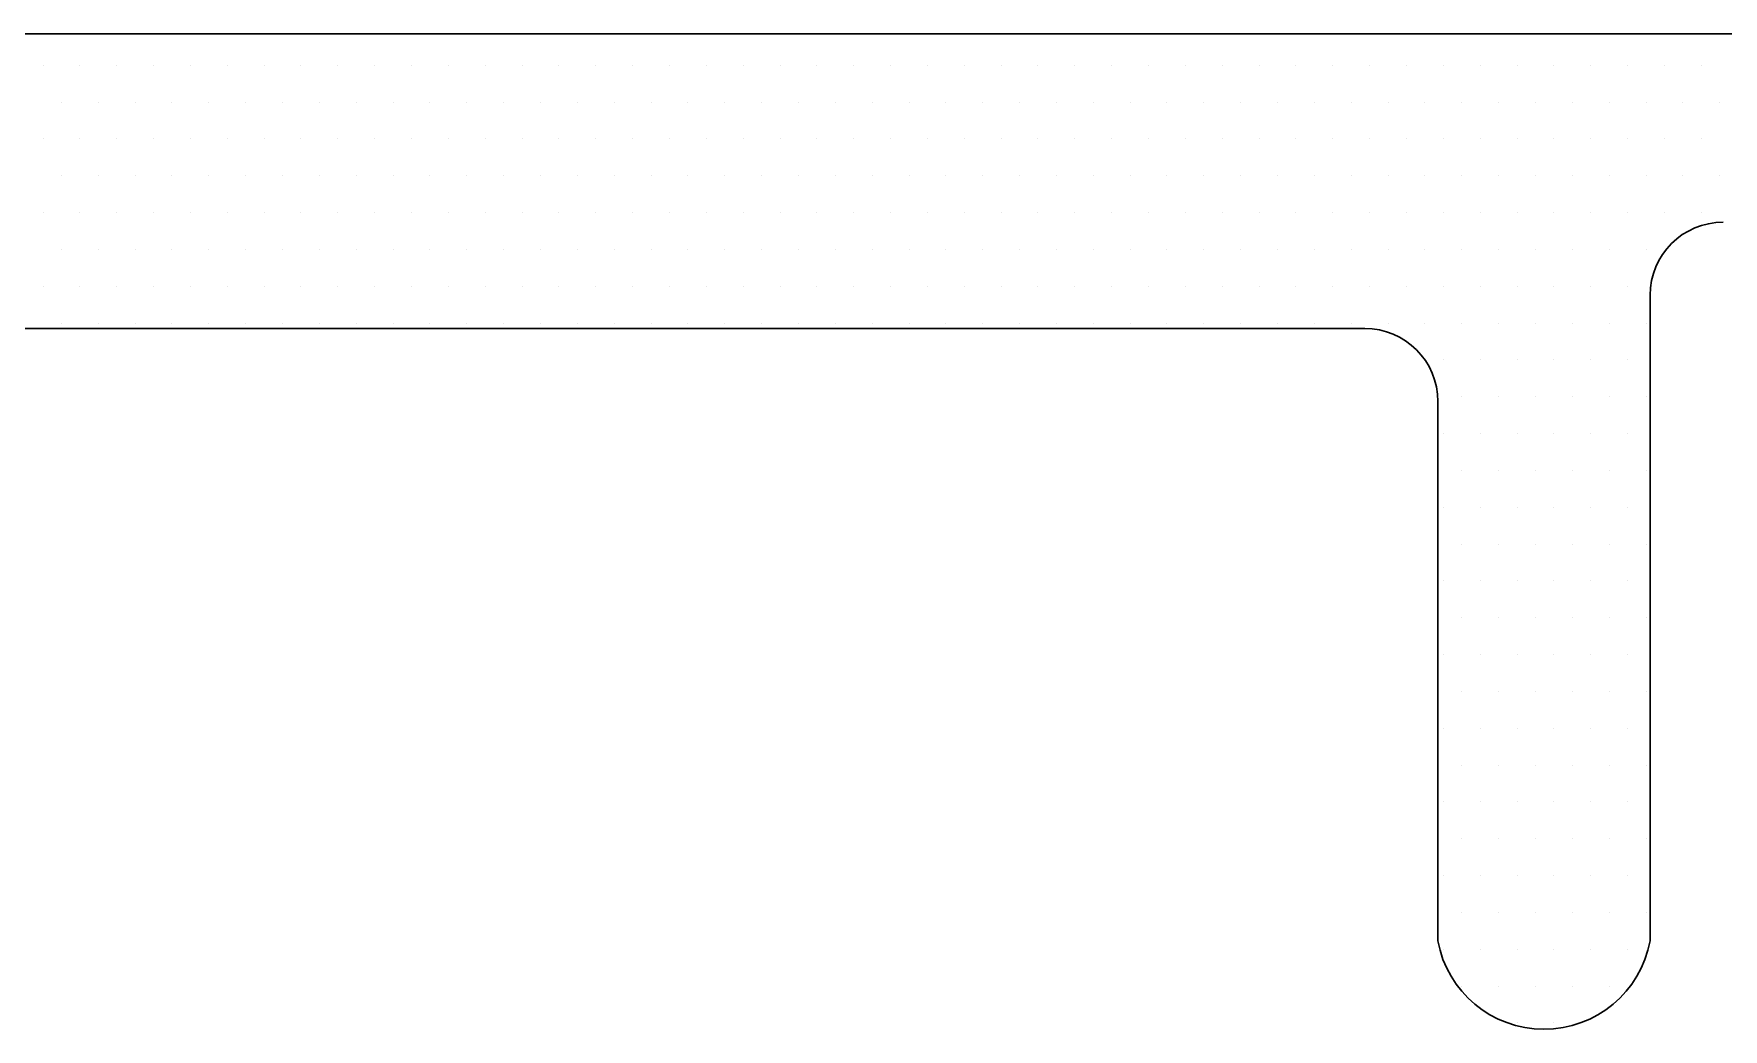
# Model space of a CAD drawing. Header units: inches. Extents: x 3.8 to 36.3, y 0.9 to 43.6.
# Drawn here: x 27.347 to 28.063, y 11.555 to 11.977 of the extents above; entities that cross this region are included whole.
import ezdxf

# ---------------------------------------------------------------- set-up
doc = ezdxf.new("R2010")
doc.units = ezdxf.units.IN
doc.header["$MEASUREMENT"] = 0
doc.layers.add('R-SWTS-DET1', color=1, linetype='Continuous')
doc.layers.add('R-SWTS-PAT1', color=5, linetype='Continuous')

msp = doc.modelspace()

# ---------------------------------------------------------------- linework, layer by layer
at = {"layer": 'R-SWTS-DET1', "lineweight": 30}
for p, q in [((28.61501, 11.97707), (26.64505, 11.97707)), ((28.03205, 11.59227), (28.03204, 11.86614)), ((26.78605, 11.85207), (27.91104, 11.85207)), ((27.94204, 11.82107), (27.94205, 11.59227))]:
    msp.add_line(p, q, dxfattribs=at)
for centre, radius, start, end in [((28.06304, 11.86614), 0.031, 90.00302, 180.001), ((27.91104, 11.82107), 0.031, 0.001, 90), ((27.98705, 11.60052), 0.04575, 190.38886, 349.61114)]:
    msp.add_arc(centre, radius, start, end, dxfattribs=at)
at = {"layer": 'R-SWTS-PAT1'}
for p, q in [((27.35064, 11.96371), (27.35064, 11.96371)), ((27.36626, 11.96371), (27.36626, 11.96371)), ((27.38189, 11.96371), (27.38189, 11.96371)), ((27.39751, 11.96371), (27.39751, 11.96371)), ((27.41314, 11.96371), (27.41314, 11.96371)), ((27.42876, 11.96371), (27.42876, 11.96371)), ((27.44439, 11.96371), (27.44439, 11.96371)), ((27.46001, 11.96371), (27.46001, 11.96371)), ((27.47564, 11.96371), (27.47564, 11.96371)), ((27.49126, 11.96371), (27.49126, 11.96371)), ((27.50689, 11.96371), (27.50689, 11.96371)), ((27.52251, 11.96371), (27.52251, 11.96371)), ((27.53814, 11.96371), (27.53814, 11.96371)), ((27.55376, 11.96371), (27.55376, 11.96371)), ((27.56939, 11.96371), (27.56939, 11.96371)), ((27.58501, 11.96371), (27.58501, 11.96371)), ((27.60064, 11.96371), (27.60064, 11.96371)), ((27.61626, 11.96371), (27.61626, 11.96371)), ((27.63189, 11.96371), (27.63189, 11.96371)), ((27.64751, 11.96371), (27.64751, 11.96371)), ((27.66314, 11.96371), (27.66314, 11.96371)), ((27.67876, 11.96371), (27.67876, 11.96371)), ((27.69439, 11.96371), (27.69439, 11.96371)), ((27.71001, 11.96371), (27.71001, 11.96371)), ((27.72564, 11.96371), (27.72564, 11.96371)), ((27.74126, 11.96371), (27.74126, 11.96371)), ((27.75689, 11.96371), (27.75689, 11.96371)), ((27.77251, 11.96371), (27.77251, 11.96371)), ((27.78814, 11.96371), (27.78814, 11.96371)), ((27.80376, 11.96371), (27.80376, 11.96371)), ((27.81939, 11.96371), (27.81939, 11.96371)), ((27.83501, 11.96371), (27.83501, 11.96371)), ((27.85064, 11.96371), (27.85064, 11.96371)), ((27.86626, 11.96371), (27.86626, 11.96371)), ((27.88189, 11.96371), (27.88189, 11.96371)), ((27.89751, 11.96371), (27.89751, 11.96371)), ((27.91314, 11.96371), (27.91314, 11.96371)), ((27.92876, 11.96371), (27.92876, 11.96371)), ((27.94439, 11.96371), (27.94439, 11.96371)), ((27.96001, 11.96371), (27.96001, 11.96371)), ((27.97564, 11.96371), (27.97564, 11.96371)), ((27.99126, 11.96371), (27.99126, 11.96371)), ((28.00689, 11.96371), (28.00689, 11.96371)), ((28.02251, 11.96371), (28.02251, 11.96371)), ((28.03814, 11.96371), (28.03814, 11.96371)), ((28.05376, 11.96371), (28.05376, 11.96371)), ((27.35845, 11.94808), (27.35845, 11.94808)), ((27.37407, 11.94808), (27.37407, 11.94808)), ((27.3897, 11.94808), (27.3897, 11.94808)), ((27.40532, 11.94808), (27.40532, 11.94808)), ((27.42095, 11.94808), (27.42095, 11.94808)), ((27.43657, 11.94808), (27.43657, 11.94808)), ((27.4522, 11.94808), (27.4522, 11.94808)), ((27.46782, 11.94808), (27.46782, 11.94808)), ((27.48345, 11.94808), (27.48345, 11.94808)), ((27.49907, 11.94808), (27.49907, 11.94808)), ((27.5147, 11.94808), (27.5147, 11.94808)), ((27.53032, 11.94808), (27.53032, 11.94808)), ((27.54595, 11.94808), (27.54595, 11.94808)), ((27.56157, 11.94808), (27.56157, 11.94808)), ((27.5772, 11.94808), (27.5772, 11.94808)), ((27.59282, 11.94808), (27.59282, 11.94808)), ((27.60845, 11.94808), (27.60845, 11.94808)), ((27.62407, 11.94808), (27.62407, 11.94808)), ((27.6397, 11.94808), (27.6397, 11.94808)), ((27.65532, 11.94808), (27.65532, 11.94808)), ((27.67095, 11.94808), (27.67095, 11.94808)), ((27.68657, 11.94808), (27.68657, 11.94808)), ((27.7022, 11.94808), (27.7022, 11.94808)), ((27.71782, 11.94808), (27.71782, 11.94808)), ((27.73345, 11.94808), (27.73345, 11.94808)), ((27.74907, 11.94808), (27.74907, 11.94808)), ((27.7647, 11.94808), (27.7647, 11.94808)), ((27.78032, 11.94808), (27.78032, 11.94808)), ((27.79595, 11.94808), (27.79595, 11.94808)), ((27.81157, 11.94808), (27.81157, 11.94808)), ((27.8272, 11.94808), (27.8272, 11.94808)), ((27.84282, 11.94808), (27.84282, 11.94808)), ((27.85845, 11.94808), (27.85845, 11.94808)), ((27.87407, 11.94808), (27.87407, 11.94808)), ((27.8897, 11.94808), (27.8897, 11.94808)), ((27.90532, 11.94808), (27.90532, 11.94808)), ((27.92095, 11.94808), (27.92095, 11.94808)), ((27.93657, 11.94808), (27.93657, 11.94808)), ((27.9522, 11.94808), (27.9522, 11.94808)), ((27.96782, 11.94808), (27.96782, 11.94808)), ((27.98345, 11.94808), (27.98345, 11.94808)), ((27.99907, 11.94808), (27.99907, 11.94808)), ((28.0147, 11.94808), (28.0147, 11.94808)), ((28.03032, 11.94808), (28.03032, 11.94808)), ((28.04595, 11.94808), (28.04595, 11.94808)), ((28.06157, 11.94808), (28.06157, 11.94808)), ((27.35064, 11.93246), (27.35064, 11.93246)), ((27.36626, 11.93246), (27.36626, 11.93246)), ((27.38189, 11.93246), (27.38189, 11.93246)), ((27.39751, 11.93246), (27.39751, 11.93246)), ((27.41314, 11.93246), (27.41314, 11.93246)), ((27.42876, 11.93246), (27.42876, 11.93246)), ((27.44439, 11.93246), (27.44439, 11.93246)), ((27.46001, 11.93246), (27.46001, 11.93246)), ((27.47564, 11.93246), (27.47564, 11.93246)), ((27.49126, 11.93246), (27.49126, 11.93246)), ((27.50689, 11.93246), (27.50689, 11.93246)), ((27.52251, 11.93246), (27.52251, 11.93246)), ((27.53814, 11.93246), (27.53814, 11.93246)), ((27.55376, 11.93246), (27.55376, 11.93246)), ((27.56939, 11.93246), (27.56939, 11.93246)), ((27.58501, 11.93246), (27.58501, 11.93246)), ((27.60064, 11.93246), (27.60064, 11.93246)), ((27.61626, 11.93246), (27.61626, 11.93246)), ((27.63189, 11.93246), (27.63189, 11.93246)), ((27.64751, 11.93246), (27.64751, 11.93246)), ((27.66314, 11.93246), (27.66314, 11.93246)), ((27.67876, 11.93246), (27.67876, 11.93246)), ((27.69439, 11.93246), (27.69439, 11.93246)), ((27.71001, 11.93246), (27.71001, 11.93246)), ((27.72564, 11.93246), (27.72564, 11.93246)), ((27.74126, 11.93246), (27.74126, 11.93246)), ((27.75689, 11.93246), (27.75689, 11.93246)), ((27.77251, 11.93246), (27.77251, 11.93246)), ((27.78814, 11.93246), (27.78814, 11.93246)), ((27.80376, 11.93246), (27.80376, 11.93246)), ((27.81939, 11.93246), (27.81939, 11.93246)), ((27.83501, 11.93246), (27.83501, 11.93246)), ((27.85064, 11.93246), (27.85064, 11.93246)), ((27.86626, 11.93246), (27.86626, 11.93246)), ((27.88189, 11.93246), (27.88189, 11.93246)), ((27.89751, 11.93246), (27.89751, 11.93246)), ((27.91314, 11.93246), (27.91314, 11.93246)), ((27.92876, 11.93246), (27.92876, 11.93246)), ((27.94439, 11.93246), (27.94439, 11.93246)), ((27.96001, 11.93246), (27.96001, 11.93246)), ((27.97564, 11.93246), (27.97564, 11.93246)), ((27.99126, 11.93246), (27.99126, 11.93246)), ((28.00689, 11.93246), (28.00689, 11.93246)), ((28.02251, 11.93246), (28.02251, 11.93246)), ((28.03814, 11.93246), (28.03814, 11.93246)), ((28.05376, 11.93246), (28.05376, 11.93246)), ((27.35845, 11.91683), (27.35845, 11.91683)), ((27.37407, 11.91683), (27.37407, 11.91683)), ((27.3897, 11.91683), (27.3897, 11.91683)), ((27.40532, 11.91683), (27.40532, 11.91683)), ((27.42095, 11.91683), (27.42095, 11.91683)), ((27.43657, 11.91683), (27.43657, 11.91683)), ((27.4522, 11.91683), (27.4522, 11.91683)), ((27.46782, 11.91683), (27.46782, 11.91683)), ((27.48345, 11.91683), (27.48345, 11.91683)), ((27.49907, 11.91683), (27.49907, 11.91683)), ((27.5147, 11.91683), (27.5147, 11.91683)), ((27.53032, 11.91683), (27.53032, 11.91683)), ((27.54595, 11.91683), (27.54595, 11.91683)), ((27.56157, 11.91683), (27.56157, 11.91683)), ((27.5772, 11.91683), (27.5772, 11.91683)), ((27.59282, 11.91683), (27.59282, 11.91683)), ((27.60845, 11.91683), (27.60845, 11.91683)), ((27.62407, 11.91683), (27.62407, 11.91683)), ((27.6397, 11.91683), (27.6397, 11.91683)), ((27.65532, 11.91683), (27.65532, 11.91683)), ((27.67095, 11.91683), (27.67095, 11.91683)), ((27.68657, 11.91683), (27.68657, 11.91683)), ((27.7022, 11.91683), (27.7022, 11.91683)), ((27.71782, 11.91683), (27.71782, 11.91683)), ((27.73345, 11.91683), (27.73345, 11.91683)), ((27.74907, 11.91683), (27.74907, 11.91683)), ((27.7647, 11.91683), (27.7647, 11.91683)), ((27.78032, 11.91683), (27.78032, 11.91683)), ((27.79595, 11.91683), (27.79595, 11.91683)), ((27.81157, 11.91683), (27.81157, 11.91683)), ((27.8272, 11.91683), (27.8272, 11.91683)), ((27.84282, 11.91683), (27.84282, 11.91683)), ((27.85845, 11.91683), (27.85845, 11.91683)), ((27.87407, 11.91683), (27.87407, 11.91683)), ((27.8897, 11.91683), (27.8897, 11.91683)), ((27.90532, 11.91683), (27.90532, 11.91683)), ((27.92095, 11.91683), (27.92095, 11.91683)), ((27.93657, 11.91683), (27.93657, 11.91683)), ((27.9522, 11.91683), (27.9522, 11.91683)), ((27.96782, 11.91683), (27.96782, 11.91683)), ((27.98345, 11.91683), (27.98345, 11.91683)), ((27.99907, 11.91683), (27.99907, 11.91683)), ((28.0147, 11.91683), (28.0147, 11.91683)), ((28.03032, 11.91683), (28.03032, 11.91683)), ((28.04595, 11.91683), (28.04595, 11.91683)), ((28.06157, 11.91683), (28.06157, 11.91683)), ((27.35064, 11.90121), (27.35064, 11.90121)), ((27.36626, 11.90121), (27.36626, 11.90121)), ((27.38189, 11.90121), (27.38189, 11.90121)), ((27.39751, 11.90121), (27.39751, 11.90121)), ((27.41314, 11.90121), (27.41314, 11.90121)), ((27.42876, 11.90121), (27.42876, 11.90121)), ((27.44439, 11.90121), (27.44439, 11.90121)), ((27.46001, 11.90121), (27.46001, 11.90121)), ((27.47564, 11.90121), (27.47564, 11.90121)), ((27.49126, 11.90121), (27.49126, 11.90121)), ((27.50689, 11.90121), (27.50689, 11.90121)), ((27.52251, 11.90121), (27.52251, 11.90121)), ((27.53814, 11.90121), (27.53814, 11.90121)), ((27.55376, 11.90121), (27.55376, 11.90121)), ((27.56939, 11.90121), (27.56939, 11.90121)), ((27.58501, 11.90121), (27.58501, 11.90121)), ((27.60064, 11.90121), (27.60064, 11.90121)), ((27.61626, 11.90121), (27.61626, 11.90121)), ((27.63189, 11.90121), (27.63189, 11.90121)), ((27.64751, 11.90121), (27.64751, 11.90121)), ((27.66314, 11.90121), (27.66314, 11.90121)), ((27.67876, 11.90121), (27.67876, 11.90121)), ((27.69439, 11.90121), (27.69439, 11.90121)), ((27.71001, 11.90121), (27.71001, 11.90121)), ((27.72564, 11.90121), (27.72564, 11.90121)), ((27.74126, 11.90121), (27.74126, 11.90121)), ((27.75689, 11.90121), (27.75689, 11.90121)), ((27.77251, 11.90121), (27.77251, 11.90121)), ((27.78814, 11.90121), (27.78814, 11.90121)), ((27.80376, 11.90121), (27.80376, 11.90121)), ((27.81939, 11.90121), (27.81939, 11.90121)), ((27.83501, 11.90121), (27.83501, 11.90121)), ((27.85064, 11.90121), (27.85064, 11.90121)), ((27.86626, 11.90121), (27.86626, 11.90121)), ((27.88189, 11.90121), (27.88189, 11.90121)), ((27.89751, 11.90121), (27.89751, 11.90121)), ((27.91314, 11.90121), (27.91314, 11.90121)), ((27.92876, 11.90121), (27.92876, 11.90121)), ((27.94439, 11.90121), (27.94439, 11.90121)), ((27.96001, 11.90121), (27.96001, 11.90121)), ((27.97564, 11.90121), (27.97564, 11.90121)), ((27.99126, 11.90121), (27.99126, 11.90121)), ((28.00689, 11.90121), (28.00689, 11.90121)), ((28.02251, 11.90121), (28.02251, 11.90121)), ((28.03814, 11.90121), (28.03814, 11.90121)), ((28.05376, 11.90121), (28.05376, 11.90121)), ((27.35845, 11.88558), (27.35845, 11.88558)), ((27.37407, 11.88558), (27.37407, 11.88558)), ((27.3897, 11.88558), (27.3897, 11.88558)), ((27.40532, 11.88558), (27.40532, 11.88558)), ((27.42095, 11.88558), (27.42095, 11.88558)), ((27.43657, 11.88558), (27.43657, 11.88558)), ((27.4522, 11.88558), (27.4522, 11.88558)), ((27.46782, 11.88558), (27.46782, 11.88558)), ((27.48345, 11.88558), (27.48345, 11.88558)), ((27.49907, 11.88558), (27.49907, 11.88558)), ((27.5147, 11.88558), (27.5147, 11.88558)), ((27.53032, 11.88558), (27.53032, 11.88558)), ((27.54595, 11.88558), (27.54595, 11.88558)), ((27.56157, 11.88558), (27.56157, 11.88558)), ((27.5772, 11.88558), (27.5772, 11.88558)), ((27.59282, 11.88558), (27.59282, 11.88558)), ((27.60845, 11.88558), (27.60845, 11.88558)), ((27.62407, 11.88558), (27.62407, 11.88558)), ((27.6397, 11.88558), (27.6397, 11.88558)), ((27.65532, 11.88558), (27.65532, 11.88558)), ((27.67095, 11.88558), (27.67095, 11.88558)), ((27.68657, 11.88558), (27.68657, 11.88558)), ((27.7022, 11.88558), (27.7022, 11.88558)), ((27.71782, 11.88558), (27.71782, 11.88558)), ((27.73345, 11.88558), (27.73345, 11.88558)), ((27.74907, 11.88558), (27.74907, 11.88558)), ((27.7647, 11.88558), (27.7647, 11.88558)), ((27.78032, 11.88558), (27.78032, 11.88558)), ((27.79595, 11.88558), (27.79595, 11.88558)), ((27.81157, 11.88558), (27.81157, 11.88558)), ((27.8272, 11.88558), (27.8272, 11.88558)), ((27.84282, 11.88558), (27.84282, 11.88558)), ((27.85845, 11.88558), (27.85845, 11.88558)), ((27.87407, 11.88558), (27.87407, 11.88558)), ((27.8897, 11.88558), (27.8897, 11.88558)), ((27.90532, 11.88558), (27.90532, 11.88558)), ((27.92095, 11.88558), (27.92095, 11.88558)), ((27.93657, 11.88558), (27.93657, 11.88558)), ((27.9522, 11.88558), (27.9522, 11.88558)), ((27.96782, 11.88558), (27.96782, 11.88558)), ((27.98345, 11.88558), (27.98345, 11.88558)), ((27.99907, 11.88558), (27.99907, 11.88558)), ((28.0147, 11.88558), (28.0147, 11.88558)), ((28.03032, 11.88558), (28.03032, 11.88558)), ((27.35064, 11.86996), (27.35064, 11.86996)), ((27.36626, 11.86996), (27.36626, 11.86996)), ((27.38189, 11.86996), (27.38189, 11.86996)), ((27.39751, 11.86996), (27.39751, 11.86996)), ((27.41314, 11.86996), (27.41314, 11.86996)), ((27.42876, 11.86996), (27.42876, 11.86996)), ((27.44439, 11.86996), (27.44439, 11.86996)), ((27.46001, 11.86996), (27.46001, 11.86996)), ((27.47564, 11.86996), (27.47564, 11.86996)), ((27.49126, 11.86996), (27.49126, 11.86996)), ((27.50689, 11.86996), (27.50689, 11.86996)), ((27.52251, 11.86996), (27.52251, 11.86996)), ((27.53814, 11.86996), (27.53814, 11.86996)), ((27.55376, 11.86996), (27.55376, 11.86996)), ((27.56939, 11.86996), (27.56939, 11.86996)), ((27.58501, 11.86996), (27.58501, 11.86996)), ((27.60064, 11.86996), (27.60064, 11.86996)), ((27.61626, 11.86996), (27.61626, 11.86996)), ((27.63189, 11.86996), (27.63189, 11.86996)), ((27.64751, 11.86996), (27.64751, 11.86996)), ((27.66314, 11.86996), (27.66314, 11.86996)), ((27.67876, 11.86996), (27.67876, 11.86996)), ((27.69439, 11.86996), (27.69439, 11.86996)), ((27.71001, 11.86996), (27.71001, 11.86996)), ((27.72564, 11.86996), (27.72564, 11.86996)), ((27.74126, 11.86996), (27.74126, 11.86996)), ((27.75689, 11.86996), (27.75689, 11.86996)), ((27.77251, 11.86996), (27.77251, 11.86996)), ((27.78814, 11.86996), (27.78814, 11.86996)), ((27.80376, 11.86996), (27.80376, 11.86996)), ((27.81939, 11.86996), (27.81939, 11.86996)), ((27.83501, 11.86996), (27.83501, 11.86996)), ((27.85064, 11.86996), (27.85064, 11.86996)), ((27.86626, 11.86996), (27.86626, 11.86996)), ((27.88189, 11.86996), (27.88189, 11.86996)), ((27.89751, 11.86996), (27.89751, 11.86996)), ((27.91314, 11.86996), (27.91314, 11.86996)), ((27.92876, 11.86996), (27.92876, 11.86996)), ((27.94439, 11.86996), (27.94439, 11.86996)), ((27.96001, 11.86996), (27.96001, 11.86996)), ((27.97564, 11.86996), (27.97564, 11.86996)), ((27.99126, 11.86996), (27.99126, 11.86996)), ((28.00689, 11.86996), (28.00689, 11.86996)), ((28.02251, 11.86996), (28.02251, 11.86996)), ((27.35845, 11.85433), (27.35845, 11.85433)), ((27.37407, 11.85433), (27.37407, 11.85433)), ((27.3897, 11.85433), (27.3897, 11.85433)), ((27.40532, 11.85433), (27.40532, 11.85433)), ((27.42095, 11.85433), (27.42095, 11.85433)), ((27.43657, 11.85433), (27.43657, 11.85433)), ((27.4522, 11.85433), (27.4522, 11.85433)), ((27.46782, 11.85433), (27.46782, 11.85433)), ((27.48345, 11.85433), (27.48345, 11.85433)), ((27.49907, 11.85433), (27.49907, 11.85433)), ((27.5147, 11.85433), (27.5147, 11.85433)), ((27.53032, 11.85433), (27.53032, 11.85433)), ((27.54595, 11.85433), (27.54595, 11.85433)), ((27.56157, 11.85433), (27.56157, 11.85433)), ((27.5772, 11.85433), (27.5772, 11.85433)), ((27.59282, 11.85433), (27.59282, 11.85433)), ((27.60845, 11.85433), (27.60845, 11.85433)), ((27.62407, 11.85433), (27.62407, 11.85433)), ((27.6397, 11.85433), (27.6397, 11.85433)), ((27.65532, 11.85433), (27.65532, 11.85433)), ((27.67095, 11.85433), (27.67095, 11.85433)), ((27.68657, 11.85433), (27.68657, 11.85433)), ((27.7022, 11.85433), (27.7022, 11.85433)), ((27.71782, 11.85433), (27.71782, 11.85433)), ((27.73345, 11.85433), (27.73345, 11.85433)), ((27.74907, 11.85433), (27.74907, 11.85433)), ((27.7647, 11.85433), (27.7647, 11.85433)), ((27.78032, 11.85433), (27.78032, 11.85433)), ((27.79595, 11.85433), (27.79595, 11.85433)), ((27.81157, 11.85433), (27.81157, 11.85433)), ((27.8272, 11.85433), (27.8272, 11.85433)), ((27.84282, 11.85433), (27.84282, 11.85433)), ((27.85845, 11.85433), (27.85845, 11.85433)), ((27.87407, 11.85433), (27.87407, 11.85433)), ((27.8897, 11.85433), (27.8897, 11.85433)), ((27.90532, 11.85433), (27.90532, 11.85433)), ((27.92095, 11.85433), (27.92095, 11.85433)), ((27.93657, 11.85433), (27.93657, 11.85433)), ((27.9522, 11.85433), (27.9522, 11.85433)), ((27.96782, 11.85433), (27.96782, 11.85433)), ((27.98345, 11.85433), (27.98345, 11.85433)), ((27.99907, 11.85433), (27.99907, 11.85433)), ((28.0147, 11.85433), (28.0147, 11.85433)), ((28.03032, 11.85433), (28.03032, 11.85433)), ((27.94439, 11.83871), (27.94439, 11.83871)), ((27.96001, 11.83871), (27.96001, 11.83871)), ((27.97564, 11.83871), (27.97564, 11.83871)), ((27.99126, 11.83871), (27.99126, 11.83871)), ((28.00689, 11.83871), (28.00689, 11.83871)), ((28.02251, 11.83871), (28.02251, 11.83871)), ((27.9522, 11.82308), (27.9522, 11.82308)), ((27.96782, 11.82308), (27.96782, 11.82308)), ((27.98345, 11.82308), (27.98345, 11.82308)), ((27.99907, 11.82308), (27.99907, 11.82308)), ((28.0147, 11.82308), (28.0147, 11.82308)), ((28.03032, 11.82308), (28.03032, 11.82308)), ((27.94439, 11.80746), (27.94439, 11.80746)), ((27.96001, 11.80746), (27.96001, 11.80746)), ((27.97564, 11.80746), (27.97564, 11.80746)), ((27.99126, 11.80746), (27.99126, 11.80746)), ((28.00689, 11.80746), (28.00689, 11.80746)), ((28.02251, 11.80746), (28.02251, 11.80746)), ((27.9522, 11.79183), (27.9522, 11.79183)), ((27.96782, 11.79183), (27.96782, 11.79183)), ((27.98345, 11.79183), (27.98345, 11.79183)), ((27.99907, 11.79183), (27.99907, 11.79183)), ((28.0147, 11.79183), (28.0147, 11.79183)), ((28.03032, 11.79183), (28.03032, 11.79183)), ((27.94439, 11.77621), (27.94439, 11.77621)), ((27.96001, 11.77621), (27.96001, 11.77621)), ((27.97564, 11.77621), (27.97564, 11.77621)), ((27.99126, 11.77621), (27.99126, 11.77621)), ((28.00689, 11.77621), (28.00689, 11.77621)), ((28.02251, 11.77621), (28.02251, 11.77621)), ((27.9522, 11.76058), (27.9522, 11.76058)), ((27.96782, 11.76058), (27.96782, 11.76058)), ((27.98345, 11.76058), (27.98345, 11.76058)), ((27.99907, 11.76058), (27.99907, 11.76058)), ((28.0147, 11.76058), (28.0147, 11.76058)), ((28.03032, 11.76058), (28.03032, 11.76058)), ((27.94439, 11.74496), (27.94439, 11.74496)), ((27.96001, 11.74496), (27.96001, 11.74496)), ((27.97564, 11.74496), (27.97564, 11.74496)), ((27.99126, 11.74496), (27.99126, 11.74496)), ((28.00689, 11.74496), (28.00689, 11.74496)), ((28.02251, 11.74496), (28.02251, 11.74496)), ((27.9522, 11.72933), (27.9522, 11.72933)), ((27.96782, 11.72933), (27.96782, 11.72933)), ((27.98345, 11.72933), (27.98345, 11.72933)), ((27.99907, 11.72933), (27.99907, 11.72933)), ((28.0147, 11.72933), (28.0147, 11.72933)), ((28.03032, 11.72933), (28.03032, 11.72933)), ((27.94439, 11.71371), (27.94439, 11.71371)), ((27.96001, 11.71371), (27.96001, 11.71371)), ((27.97564, 11.71371), (27.97564, 11.71371)), ((27.99126, 11.71371), (27.99126, 11.71371)), ((28.00689, 11.71371), (28.00689, 11.71371)), ((28.02251, 11.71371), (28.02251, 11.71371)), ((27.9522, 11.69808), (27.9522, 11.69808)), ((27.96782, 11.69808), (27.96782, 11.69808)), ((27.98345, 11.69808), (27.98345, 11.69808)), ((27.99907, 11.69808), (27.99907, 11.69808)), ((28.0147, 11.69808), (28.0147, 11.69808)), ((28.03032, 11.69808), (28.03032, 11.69808)), ((27.94439, 11.68246), (27.94439, 11.68246)), ((27.96001, 11.68246), (27.96001, 11.68246)), ((27.97564, 11.68246), (27.97564, 11.68246)), ((27.99126, 11.68246), (27.99126, 11.68246)), ((28.00689, 11.68246), (28.00689, 11.68246)), ((28.02251, 11.68246), (28.02251, 11.68246)), ((27.9522, 11.66683), (27.9522, 11.66683)), ((27.96782, 11.66683), (27.96782, 11.66683)), ((27.98345, 11.66683), (27.98345, 11.66683)), ((27.99907, 11.66683), (27.99907, 11.66683)), ((28.0147, 11.66683), (28.0147, 11.66683)), ((28.03032, 11.66683), (28.03032, 11.66683)), ((27.94439, 11.65121), (27.94439, 11.65121)), ((27.96001, 11.65121), (27.96001, 11.65121)), ((27.97564, 11.65121), (27.97564, 11.65121)), ((27.99126, 11.65121), (27.99126, 11.65121)), ((28.00689, 11.65121), (28.00689, 11.65121)), ((28.02251, 11.65121), (28.02251, 11.65121)), ((27.9522, 11.63558), (27.9522, 11.63558)), ((27.96782, 11.63558), (27.96782, 11.63558)), ((27.98345, 11.63558), (27.98345, 11.63558)), ((27.99907, 11.63558), (27.99907, 11.63558)), ((28.0147, 11.63558), (28.0147, 11.63558)), ((28.03032, 11.63558), (28.03032, 11.63558)), ((27.94439, 11.61996), (27.94439, 11.61996)), ((27.96001, 11.61996), (27.96001, 11.61996)), ((27.97564, 11.61996), (27.97564, 11.61996)), ((27.99126, 11.61996), (27.99126, 11.61996)), ((28.00689, 11.61996), (28.00689, 11.61996)), ((28.02251, 11.61996), (28.02251, 11.61996)), ((27.9522, 11.60433), (27.9522, 11.60433)), ((27.96782, 11.60433), (27.96782, 11.60433)), ((27.98345, 11.60433), (27.98345, 11.60433)), ((27.99907, 11.60433), (27.99907, 11.60433)), ((28.0147, 11.60433), (28.0147, 11.60433)), ((28.03032, 11.60433), (28.03032, 11.60433)), ((27.94439, 11.58871), (27.94439, 11.58871)), ((27.96001, 11.58871), (27.96001, 11.58871)), ((27.97564, 11.58871), (27.97564, 11.58871)), ((27.99126, 11.58871), (27.99126, 11.58871)), ((28.00689, 11.58871), (28.00689, 11.58871)), ((28.02251, 11.58871), (28.02251, 11.58871)), ((27.9522, 11.57308), (27.9522, 11.57308)), ((27.96782, 11.57308), (27.96782, 11.57308)), ((27.98345, 11.57308), (27.98345, 11.57308)), ((27.99907, 11.57308), (27.99907, 11.57308)), ((28.0147, 11.57308), (28.0147, 11.57308)), ((27.97564, 11.55746), (27.97564, 11.55746)), ((27.99126, 11.55746), (27.99126, 11.55746))]:
    msp.add_line(p, q, dxfattribs=at)

doc.saveas('drawing.dxf')
